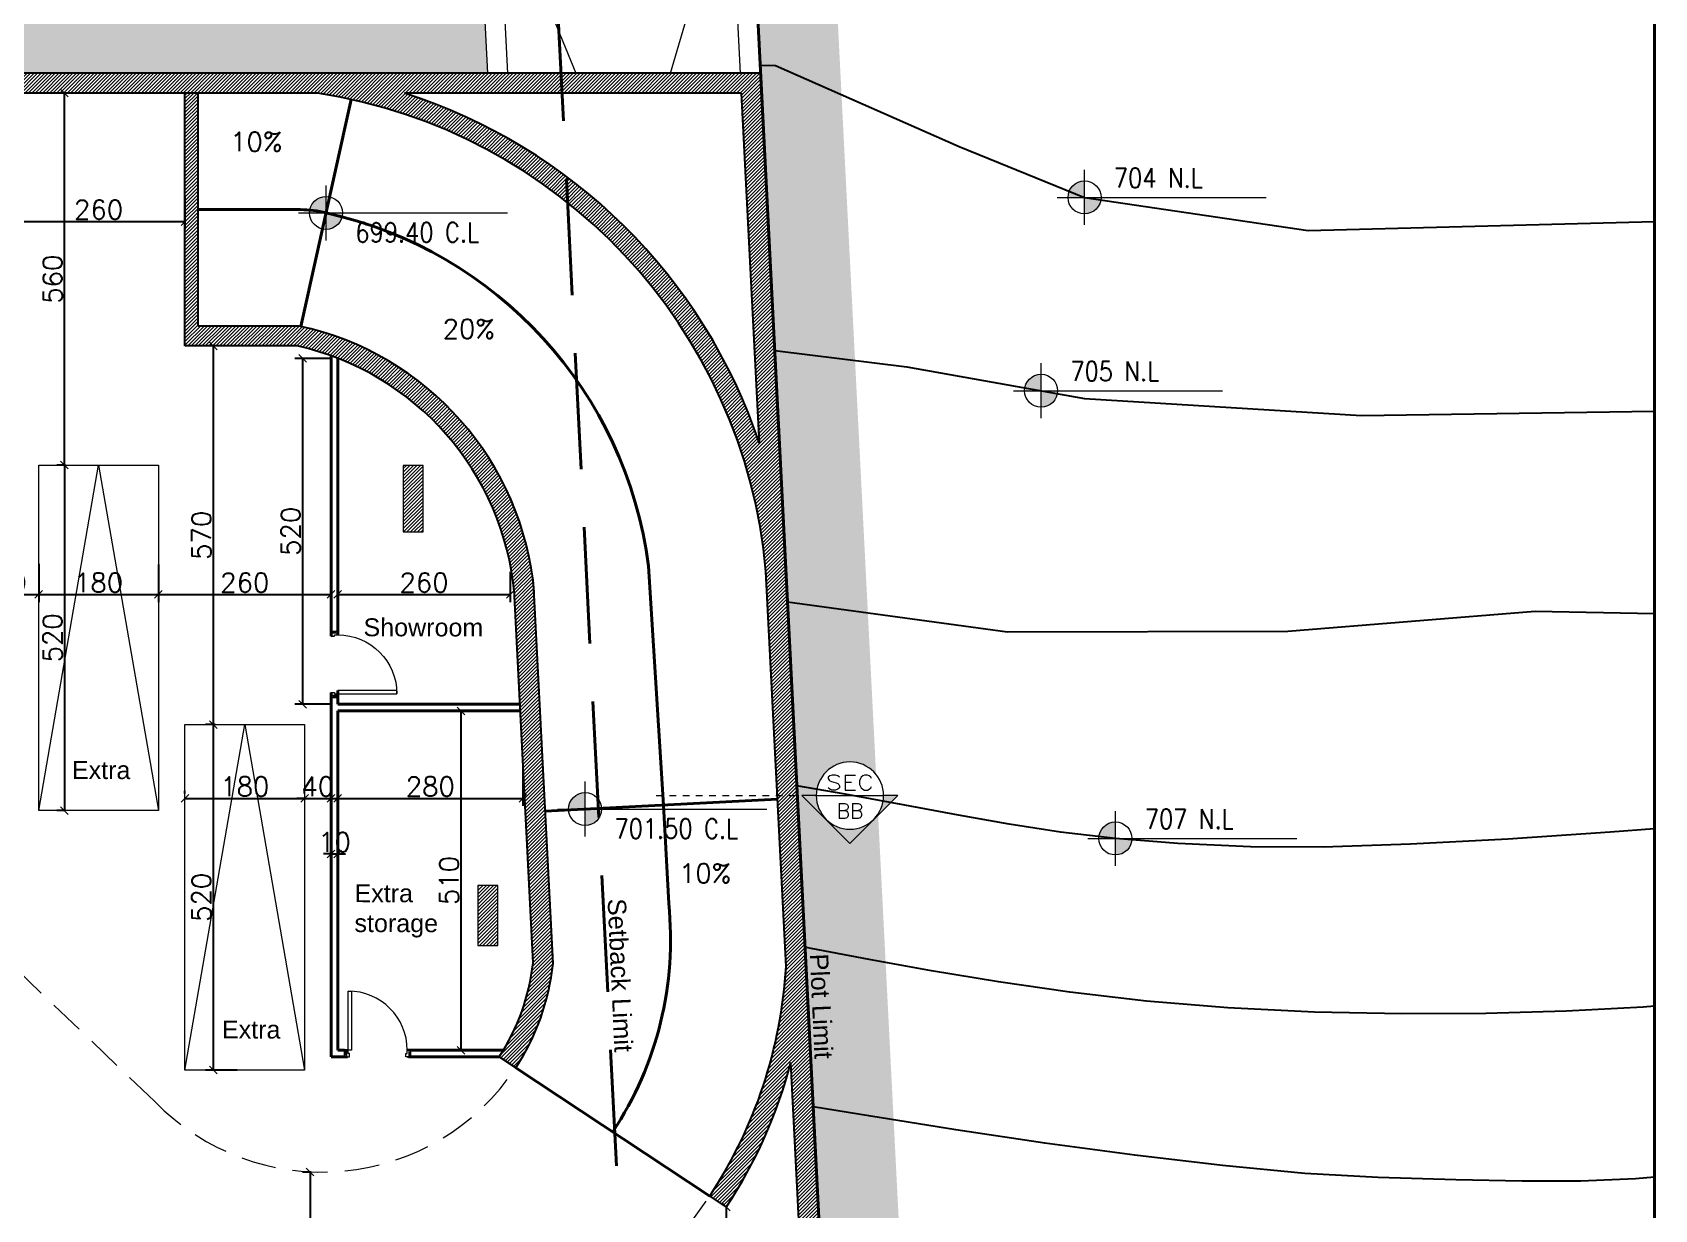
# Model space of a CAD drawing. Header units: metres. Extents: x -322116 to -321123, y -26723 to -26468.
# Drawn here: x -321712.81 to -321688.39, y -26549.01 to -26531.29 of the extents above; entities that cross this region are included whole.
import ezdxf
from ezdxf.enums import TextEntityAlignment as Align

# ---------------------------------------------------------------- set-up
doc = ezdxf.new("R2010")
doc.units = ezdxf.units.M
doc.header["$LTSCALE"] = 7
doc.header["$MEASUREMENT"] = 0
doc.header["$PDMODE"] = 34
doc.header["$PDSIZE"] = 0.5
for name, pattern in [('$0$CENTER', [2, 1.25, -0.25, 0.25, -0.25]), ('1363-TXX-A-XXX-Plots layouts-R02$0$HIDDEN', [0.375, 0.25, -0.125]), ('DASHED', [0.75, 0.5, -0.25]), ('Hidden', [9.525, 6.35, -3.175])]:
    doc.linetypes.add(name, pattern=pattern)
for name, color, linetype, lineweight in [('$0$A-ANNO-IDEN', 2, 'Continuous', 9), ('1363TRXX-AS003$0$A-FLOR-IDEN', 4, 'Continuous', 18), ('A-ANNO-TXT3', 6, 'Continuous', 30), ('A-DOOR', 134, 'Continuous', 18), ('A-FLOR-HIDN', 9, 'Hidden', 13), ('A-GRID-DIMS', 142, 'Continuous', 9), ('A-STRS', 2, 'Continuous', 18), ('A-WALL-BLWO', 7, 'Continuous', 40), ('L-Structure', 5, 'Continuous', 15), ('PATT-CONC', 8, 'Continuous', 9), ('plaster', 1, 'Continuous', 0), ('projection plans', 8, 'Continuous', 5)]:
    doc.layers.add(name, color=color, linetype=linetype, lineweight=lineweight)
for name, color, linetype in [('22-1-14-ROAD P2PFGC', 5, 'Continuous'), ('CONT-MNR', 8, 'Continuous'), ('POINT_ICON', 4, 'Continuous')]:
    doc.layers.add(name, color=color, linetype=linetype)
doc.styles.add('$0$EG_SIMPLEX', font='SIMPLEX.shx')
doc.styles.add('1363TRXX-AS003$0$EG_SIMPLEX', font='SIMPLEX.shx')
doc.styles.add('EG_SIMPLEX', font='SIMPLEX.shx')
doc.styles.get("Standard").update_dxf_attribs({"font": 'romans.shx', "height": 0.5})
doc.dimstyles.new('ERGA-M-0200', dxfattribs={"dimscale": 1.15, "dimtxt": 0.2, "dimasz": 0.2, "dimexe": 0.1, "dimexo": 0.1, "dimgap": 0.06, "dimtad": 1, "dimdec": 1, "dimlfac": 100, "dimrnd": 5, "dimdsep": 46, "dimtxsty": 'EG_SIMPLEX', "dimblk1": 'OBLIQUE', "dimblk2": 'OBLIQUE', "dimsah": 1, "dimcen": 0.3, "dimclrd": 256, "dimclre": 256, "dimclrt": 2, "dimadec": 0, "dimazin": 0, "dimtfac": 1, "dimtdec": 1, "dimtix": 1, "dimtmove": 2, "dimatfit": 3, "dimldrblk": 'OBLIQUE', "dimfxl": 1, "dimtolj": 1, "dimtzin": 0, "dimarcsym": 0})
pattern_1 = [(45, (0, 0), (-0.0265165042945, 0.0265165042945), [])]

# ---------------------------------------------------------------- blocks, each defined once
blk = doc.blocks.new('*U29')
blk.add_hatch(color=252).paths.add_polyline_path([(0, 450, -0.414214), (450, 0), (643, 0), (0, 643), (-643, 0), (-450, 0, -0.414214)])
blk.add_line((-450, 0), (450, 0))
at = {"linetype": '$0$CENTER'}
blk.add_line((-2593, 0), (-643, 0), dxfattribs=at)
blk.add_lwpolyline([(-450, 0), (-643, 0), (0, 643), (643, 0), (450, 0)])
blk.add_circle((0, 0), 450)
at = {"style": '$0$EG_SIMPLEX'}
blk.add_attdef('NB', text='', height=200, dxfattribs=at).set_placement((0, 32), align=Align.BOTTOM_CENTER)
at = {"style": '$0$EG_SIMPLEX', "width": 0.5625}
blk.add_attdef('REF-F-', text='', height=200, dxfattribs=at).set_placement((-321, -274), (321, -274), align=Align.FIT)
at = {"style": '$0$EG_SIMPLEX'}
blk.add_attdef('REF', text='', height=200, dxfattribs=at).set_placement((0, -75), align=Align.TOP_CENTER)
blk = doc.blocks.new('plot limit')
at = {"color": 5}
blk.add_lwpolyline([(-321725.0411, -26759.7735), (-321735.7734, -26759.0595), (-321732.8382, -26721.5907), (-321726.0304, -26721.9282), (-321722.2569, -26721.9337), (-321712.0131, -26721.5769), (-321702.1619, -26720.7671), (-321700.2699, -26757.9792), (-321703.6476, -26759.2974, -0.0276131)], format="xyb", close=True, dxfattribs=at)
at = {"color": 5, "linetype": 'DASHED', "ltscale": 0.5}
blk.add_lwpolyline([(-321703.4829, -26753.8659), (-321705.0008, -26724.0106), (-321711.838, -26724.5726), (-321722.2069, -26724.9338), (-321726.107, -26724.928), (-321730.075, -26724.7313), (-321732.3893, -26754.2736)], dxfattribs=at)
at = {"layer": '$0$A-ANNO-IDEN'}
ref = blk.add_blockref('*U29', (-321700.5036, -26737.8057), dxfattribs=dict(at, xscale=-0.0011249999994782, yscale=0.0011249999994782, zscale=0.0011249999994782, rotation=180))
ref.add_attrib('REF-F-', 'SEC', dxfattribs={"layer": '0', "height": 0.225, "rotation": 360, "style": '$0$EG_SIMPLEX', "width": 1.25}).set_placement((-321700.8652, -26737.7221), (-321700.1419, -26737.7221), align=Align.FIT)
ref.add_attrib('NB', 'BB', dxfattribs={"layer": '0', "height": 0.225, "rotation": 360, "style": '$0$EG_SIMPLEX'}).set_placement((-321700.5036, -26738.2169), align=Align.BOTTOM_CENTER)
at = {"layer": 'A-ANNO-TXT3', "lineweight": 5, "char_height": 0.276, "attachment_point": 1, "rotation": 272.5853}
for s, width, gutter_width, heights, insert in [('\\A1;{\\fArial Unicode MS|b0|i0|c0|p34;Setback Limit}', 3.166192, 3.6928, [1.1191], (-321703.8757, -26739.3486, 0)), ('\\A1;{\\fArial Unicode MS|b0|i0|c0|p34;Plot Limit}', 3.423118, 3.0774, [1.7915], (-321700.8319, -26740.1779, 0))]:
    blk.add_mtext_dynamic_manual_height_columns(s, width=width, gutter_width=gutter_width, heights=heights, dxfattribs=dict(at, insert=insert))
blk = doc.blocks.new('1363TRXX-AS003$0$TAG-LEV-PL1')
h = blk.add_hatch(color=256)
h.paths.add_polyline_path([(0, 169, 0.414214), (-169, 0), (0, 0)])
h.paths.add_polyline_path([(169, 0), (0, 0), (0, -169, 0.414214)])
for p, q in [((0, -281), (0, 281)), ((-281, 0), (1859, 0))]:
    blk.add_line(p, q)
blk.add_circle((0, 0), 169)
at = {"style": '1363TRXX-AS003$0$EG_SIMPLEX', "width": 0.85}
for tag, p in [('F.F.L.', (450, 150)), ('C.L.', (450, -450))]:
    blk.add_attdef(tag, p, '', height=300, dxfattribs=at)
blk = doc.blocks.new('B1 2')
at = {"layer": 'A-WALL-BLWO'}
blk.add_lwpolyline([(-321243.3932, -26513.9378), (-321188.3932, -26513.9378), (-321188.3932, -26588.8759), (-321243.3932, -26588.8759)], close=True, dxfattribs=at)
at = {"layer": 'CONT-MNR', "flags": 128}
for points, elevation in [([(-321201.8548, -26531.7818), (-321201.6226, -26531.7914), (-321198.8615, -26533.0098), (-321196.9731, -26533.7744), (-321193.6076, -26534.2718), (-321188.3932, -26534.1356)], 704), ([(-321201.444, -26539.8606), (-321198.1327, -26540.3135), (-321193.9112, -26540.3025), (-321190.1897, -26540.001), (-321188.3932, -26540.0387)], 706), ([(-321188.3932, -26543.2778), (-321189.0609, -26543.3304), (-321190.5994, -26543.435), (-321192.0641, -26543.5129), (-321193.3802, -26543.5547), (-321194.4728, -26543.5504), (-321195.5704, -26543.4996), (-321196.5078, -26543.4249), (-321197.3358, -26543.3279), (-321198.1058, -26543.2107), (-321198.8686, -26543.0752), (-321199.6754, -26542.9231), (-321200.5772, -26542.7564), (-321201.3033, -26542.6321)], 707), ([(-321188.3932, -26545.9515), (-321188.5669, -26545.9651), (-321189.7229, -26546.0264), (-321190.9338, -26546.0608), (-321192.198, -26546.0661), (-321193.5139, -26546.0398), (-321194.8159, -26545.9748), (-321196.0411, -26545.8715), (-321197.1915, -26545.7383), (-321198.2693, -26545.5839), (-321199.2766, -26545.417), (-321200.2156, -26545.2462), (-321201.0884, -26545.0803), (-321201.1797, -26545.063)], 708), ([(-321188.3932, -26548.525), (-321188.6782, -26548.5492), (-321189.501, -26548.5817), (-321190.3839, -26548.5844), (-321191.3831, -26548.5645), (-321192.555, -26548.5291), (-321193.6594, -26548.4659), (-321194.8965, -26548.3499), (-321196.217, -26548.1935), (-321197.5718, -26548.0093), (-321198.9116, -26547.8097), (-321200.1872, -26547.6071), (-321201.0577, -26547.4625)], 709)]:
    blk.add_lwpolyline(points, dxfattribs=dict(at, elevation=elevation))
at = {"layer": 'POINT_ICON', "color": 4, "linetype": 'Continuous', "elevation": 705}
blk.add_lwpolyline([(-321201.6362, -26536.0808), (-321199.649, -26536.3277), (-321196.9745, -26536.7997), (-321192.8035, -26537.0602), (-321188.3932, -26536.9919)], dxfattribs=at)
at = {"layer": '1363TRXX-AS003$0$A-FLOR-IDEN'}
ref = blk.add_blockref('1363TRXX-AS003$0$TAG-LEV-PL1', (-321196.973, -26533.7744, 704), dxfattribs=dict(at, xscale=0.0014700000362087, yscale=0.0014700000362087, zscale=0.0014700000362087))
ref.add_attrib('F.F.L.', '704 N.L', (-321196.532, -26533.6274, 704), dxfattribs={"layer": '0', "height": 0.294, "rotation": 360, "style": '1363TRXX-AS003$0$EG_SIMPLEX', "width": 0.85})
ref = blk.add_blockref('1363TRXX-AS003$0$TAG-LEV-PL1', (-321197.6273, -26536.6845, 705), dxfattribs=dict(at, xscale=0.0014700000362087, yscale=0.0014700000362087, zscale=0.0014700000362087))
ref.add_attrib('F.F.L.', '705 N.L', (-321197.1863, -26536.5375, 705), dxfattribs={"layer": '0', "height": 0.294, "rotation": 360, "style": '1363TRXX-AS003$0$EG_SIMPLEX', "width": 0.85})
ref = blk.add_blockref('1363TRXX-AS003$0$TAG-LEV-PL1', (-321196.5078, -26543.4249, 707), dxfattribs=dict(at, xscale=0.0014700000362087, yscale=0.0014700000362087, zscale=0.0014700000362087))
ref.add_attrib('F.F.L.', '707 N.L', (-321196.0668, -26543.2779, 707), dxfattribs={"layer": '0', "height": 0.294, "rotation": 360, "style": '1363TRXX-AS003$0$EG_SIMPLEX', "width": 0.85})
blk = doc.blocks.new('block')
at = {"layer": 'PATT-CONC', "transparency": 33554610}
h = blk.add_hatch(dxfattribs=at)
h.set_pattern_fill('ANSI31', color=8, scale=0.3)
h.set_pattern_definition([(45, (195, 0), (-0.0265165042945, 0.0265165042945), [])])
h.paths.add_polyline_path([(-321663.329, -26546.458), (-321663.329, -26546.758), (-321664.229, -26546.758), (-321664.229, -26546.458)])
h.paths.add_polyline_path([(-321642.229, -26538.808), (-321641.929, -26538.808), (-321641.929, -26537.808), (-321642.229, -26537.808)])
h.paths.add_polyline_path([(-321648.412, -26538.808), (-321648.112, -26538.808), (-321648.112, -26537.808), (-321648.412, -26537.808)])
h.paths.add_polyline_path([(-321652.212, -26539.308), (-321651.912, -26539.308), (-321651.912, -26538.508), (-321652.212, -26538.508)])
h.paths.add_polyline_path([(-321658.412, -26538.808), (-321658.112, -26538.808), (-321658.112, -26537.808), (-321658.412, -26537.808)])
h.paths.add_polyline_path([(-321658.412, -26547.358), (-321658.112, -26547.358), (-321658.112, -26548.258), (-321658.412, -26548.258)])
h.paths.add_polyline_path([(-321648.413, -26544.135), (-321648.113, -26544.135), (-321648.113, -26545.035), (-321648.413, -26545.035)])
h.paths.add_polyline_path([(-321664.612, -26538.708), (-321664.312, -26538.708), (-321664.312, -26537.808), (-321664.612, -26537.808)])
h.paths.add_polyline_path([(-321640.802, -26544.135), (-321641.102, -26544.135), (-321641.102, -26545.035), (-321640.802, -26545.035)])
h.paths.add_polyline_path([(-321651.912, -26547.958), (-321652.856, -26547.958), (-321652.856, -26548.258), (-321651.912, -26548.258)])
at = {"layer": 'L-Structure'}
blk.add_lwpolyline([(-321642.229, -26538.808), (-321641.929, -26538.808), (-321641.929, -26537.808), (-321642.229, -26537.808), (-321642.229, -26538.808)], dxfattribs=at)
blk.add_lwpolyline([(-321640.802, -26544.135), (-321641.102, -26544.135), (-321641.102, -26545.035), (-321640.802, -26545.035)], close=True, dxfattribs=at)
blk = doc.blocks.new('NEW RAMP')
at = {"layer": 'projection plans'}
for points in [[(-321770.799, -26474.05), (-321770.001, -26473.984), (-321767.005, -26473.832)], [(-321768.203, -26476.905), (-321767.305, -26473.847)], [(-321767.149, -26476.905), (-321767.304, -26473.847)], [(-321766.849, -26476.905), (-321767.005, -26473.832)], [(-321771.098, -26474.075), (-321770.799, -26474.05)], [(-321770.954, -26476.905), (-321771.098, -26474.075)], [(-321770.653, -26476.905), (-321770.799, -26474.05)], [(-321770.799, -26474.05), (-321769.628, -26476.905)]]:
    blk.add_lwpolyline(points, dxfattribs=at)
blk.add_lwpolyline([(-321769.053, -26473.936), (-321769.053, -26473.936)], close=True, dxfattribs=at)
blk = doc.blocks.new('new for 322')
at = {"layer": 'plaster'}
h = blk.add_hatch(dxfattribs=at)
h.set_pattern_fill('ANSI38', color=256, scale=1.6)
h.paths.add_polyline_path([(-321765.079, -26543.078), (-321765.504, -26543.503), (-321766.227, -26542.78), (-321766.296, -26542.78), (-321765.518, -26558.082), (-321764.316, -26558.082)])
h.paths.add_polyline_path([(-321768.583, -26556.863), (-321781.742, -26556.882), (-321781.742, -26554.12), (-321785.212, -26554.12), (-321785.212, -26556.858), (-321797.202, -26556.858), (-321797.296, -26558.058), (-321784.227, -26558.058), (-321784.227, -26555.32), (-321783.067, -26555.32), (-321783.067, -26558.082), (-321768.521, -26558.082)])
h.paths.add_polyline_path([(-321765.58, -26556.858), (-321768.583, -26556.863), (-321768.521, -26558.082), (-321765.518, -26558.082)])
h.paths.add_polyline_path([(-321797.202, -26556.858), (-321800.211, -26556.858), (-321800.305, -26558.058), (-321797.296, -26558.058)])
h.paths.add_polyline_path([(-321799.651, -26549.701), (-321799.117, -26542.887), (-321799.733, -26543.503), (-321800.323, -26542.913), (-321800.847, -26549.607), (-321801.509, -26558.058), (-321800.305, -26558.058), (-321800.211, -26556.858), (-321800.211, -26556.858)])
h.paths.add_polyline_path([(-321798.89, -26539.998), (-321798.257, -26531.905), (-321770.954, -26531.905), (-321771.015, -26530.705), (-321799.366, -26530.705), (-321800.087, -26539.904), (-321800.323, -26542.913), (-321799.733, -26543.503), (-321799.117, -26542.887)])
edge = h.paths.add_edge_path(flags=16)
edge.add_arc((-321799.733, -26542.78), 0.506, 0, 360)
h.paths.add_polyline_path([(-321799.976, -26543.172), (-321799.489, -26543.172), (-321799.489, -26542.834), (-321799.976, -26542.834)], flags=0)
h.paths.add_polyline_path([(-321800.151, -26542.752), (-321799.315, -26542.752), (-321799.315, -26542.415), (-321800.151, -26542.415)], flags=0)
h.paths.add_polyline_path([(-321800.019, -26538.163), (-321799.077, -26538.163), (-321799.077, -26537.713), (-321800.019, -26537.713)], flags=17)
h.paths.add_polyline_path([(-321799.737, -26537.665), (-321799.359, -26537.665), (-321799.359, -26537.205), (-321799.737, -26537.205)], flags=16)
edge = h.paths.add_edge_path()
edge.add_line((-321765.807, -26528.751), (-321767.005, -26528.826))
edge.add_line((-321767.005, -26528.826), (-321766.296, -26542.78))
edge.add_line((-321766.296, -26542.78), (-321766.227, -26542.78))
edge.add_line((-321766.227, -26542.78), (-321766.01, -26542.78))
edge.add_arc((-321765.504, -26542.78), 0.506, 39.0187, 180, ccw=False)
edge.add_line((-321765.11, -26542.461), (-321765.807, -26528.751))
blk = doc.blocks.new('_OBLIQUE')
at = {"color": 0, "linetype": 'ByBlock'}
blk.add_line((-0.5, -0.5), (0.5, 0.5), dxfattribs=at)
blk = doc.blocks.new('*D134')
at = {"layer": 'A-GRID-DIMS', "lineweight": -2, "transparency": 16777216}
for p, q in [((-321708.611, -26548.447), (-321708.744, -26548.447)), ((-321708.629, -26548.447), (-321708.629, -26551.947)), ((-321708.652, -26551.947), (-321708.744, -26551.947))]:
    blk.add_line(p, q, dxfattribs=at)
at = {"layer": 'Defpoints', "color": 0, "transparency": 16777216}
for p in [(-321708.496, -26548.447), (-321708.629, -26551.947), (-321708.537, -26551.947)]:
    blk.add_point(p, dxfattribs=at)
at = {"layer": 'A-GRID-DIMS', "lineweight": -2, "transparency": 16777216, "xscale": 0.115, "yscale": 0.115, "zscale": 0.115}
for p, rotation in [((-321708.629, -26548.447), 90), ((-321708.629, -26551.947), 270)]:
    blk.add_blockref('_OBLIQUE', p, dxfattribs=dict(at, rotation=rotation))
at = {"layer": 'A-GRID-DIMS', "color": 2, "transparency": 16777216, "insert": (-321708.807, -26550.197), "char_height": 0.2875, "attachment_point": 5, "rotation": 90, "style": 'EG_SIMPLEX'}
blk.add_mtext('\\A1;350', dxfattribs=at)
blk = doc.blocks.new('CAR')
at = {"layer": 'projection plans'}
blk.add_lwpolyline([(-4465, 51996), (-6265, 51996), (-6265, 46796), (-4465, 46796)], close=True, dxfattribs=at)
blk.add_lwpolyline([(-6265, 51996), (-5365, 46796), (-4465, 51996)], dxfattribs=at)
blk = doc.blocks.new('*U113')
for p, q in [((-200, 0), (-170, -100)), ((-200, -100), (-170, 0)), ((800, 0), (770, -100)), ((800, -100), (770, 0))]:
    blk.add_line(p, q)
for points in [[(-95, 890), (-95, 0), (-145, 0), (-145, 890)], [(-215, 10), (-155, 10), (-155, 0), (-215, 0)], [(-170, -100), (-200, -100), (-200, 0), (-170, 0)], [(-145, 0), (-170, 0), (-170, -100), (-125, -100), (-125, -50), (-145, -50), (-145, 0)], [(745, 0), (770, 0), (770, -100), (725, -100), (725, -50), (745, -50), (745, 0)], [(815, 10), (755, 10), (755, 0), (815, 0)], [(770, -100), (800, -100), (800, 0), (770, 0)], [(-215, -110), (-155, -110), (-155, -100), (-215, -100)], [(815, -110), (755, -110), (755, -100), (815, -100)]]:
    blk.add_lwpolyline(points, close=True)
blk.add_arc((-145, 0), 890, 0, 90)
blk = doc.blocks.new('*D240')
at = {"layer": 'A-GRID-DIMS', "lineweight": -2, "transparency": 16777216}
for p, q in [((-321702.479, -26548.973), (-321702.479, -26548.973)), ((-321702.364, -26548.973), (-321702.364, -26552.158)), ((-321702.479, -26552.158), (-321702.479, -26552.158))]:
    blk.add_line(p, q, dxfattribs=at)
at = {"layer": 'Defpoints', "color": 0, "transparency": 16777216}
for p in [(-321702.364, -26548.973), (-321702.364, -26552.158, 0), (-321702.364, -26552.158)]:
    blk.add_point(p, dxfattribs=at)
at = {"layer": 'A-GRID-DIMS', "lineweight": -2, "transparency": 16777216, "xscale": 0.115, "yscale": 0.115, "zscale": 0.115}
for p, rotation in [((-321702.364, -26548.973), 90), ((-321702.364, -26552.158), 270)]:
    blk.add_blockref('_OBLIQUE', p, dxfattribs=dict(at, rotation=rotation))
at = {"layer": 'A-GRID-DIMS', "color": 2, "transparency": 16777216, "insert": (-321702.543, -26550.565), "char_height": 0.2875, "attachment_point": 5, "rotation": 90, "style": 'EG_SIMPLEX'}
blk.add_mtext('\\A1;320', dxfattribs=at)
blk = doc.blocks.new('*D264')
at = {"layer": 'A-GRID-DIMS', "lineweight": -2, "transparency": 16777216}
for p, q in [((-321713.112, -26533.518), (-321713.112, -26534.253)), ((-321710.512, -26533.751), (-321710.512, -26534.253)), ((-321713.112, -26534.138), (-321710.512, -26534.138))]:
    blk.add_line(p, q, dxfattribs=at)
at = {"layer": 'Defpoints', "color": 0, "transparency": 16777216}
for p in [(-321713.112, -26533.403), (-321710.512, -26533.636, 401.973), (-321710.512, -26534.138)]:
    blk.add_point(p, dxfattribs=at)
at = {"layer": 'A-GRID-DIMS', "lineweight": -2, "transparency": 16777216, "xscale": 0.115, "yscale": 0.115, "zscale": 0.115, "rotation": 180}
blk.add_blockref('_OBLIQUE', (-321713.112, -26534.138), dxfattribs=at)
at = {"layer": 'A-GRID-DIMS', "lineweight": -2, "transparency": 16777216, "xscale": 0.115, "yscale": 0.115, "zscale": 0.115}
blk.add_blockref('_OBLIQUE', (-321710.512, -26534.138), dxfattribs=at)
at = {"layer": 'A-GRID-DIMS', "color": 2, "transparency": 16777216, "insert": (-321711.812, -26533.959), "char_height": 0.2875, "attachment_point": 5, "style": 'EG_SIMPLEX'}
blk.add_mtext('\\A1;260', dxfattribs=at)
blk = doc.blocks.new('*D272')
at = {"layer": 'A-GRID-DIMS', "lineweight": -2, "transparency": 16777216}
for p, q in [((-321713.812, -26539.29), (-321713.812, -26539.866)), ((-321712.712, -26539.29), (-321712.712, -26539.866)), ((-321713.812, -26539.751), (-321712.712, -26539.751))]:
    blk.add_line(p, q, dxfattribs=at)
at = {"layer": 'Defpoints', "color": 0, "transparency": 16777216}
for p in [(-321713.812, -26539.175, 0), (-321712.712, -26539.175, 586.106), (-321712.712, -26539.751)]:
    blk.add_point(p, dxfattribs=at)
at = {"layer": 'A-GRID-DIMS', "lineweight": -2, "transparency": 16777216, "xscale": 0.115, "yscale": 0.115, "zscale": 0.115, "rotation": 180}
blk.add_blockref('_OBLIQUE', (-321713.812, -26539.751), dxfattribs=at)
at = {"layer": 'A-GRID-DIMS', "lineweight": -2, "transparency": 16777216, "xscale": 0.115, "yscale": 0.115, "zscale": 0.115}
blk.add_blockref('_OBLIQUE', (-321712.712, -26539.751), dxfattribs=at)
at = {"layer": 'A-GRID-DIMS', "color": 2, "transparency": 16777216, "insert": (-321713.262, -26539.573), "char_height": 0.2875, "attachment_point": 5, "style": 'EG_SIMPLEX'}
blk.add_mtext('\\A1;110', dxfattribs=at)
blk = doc.blocks.new('*D273')
at = {"layer": 'A-GRID-DIMS', "lineweight": -2, "transparency": 16777216}
for p, q in [((-321712.712, -26539.29), (-321712.712, -26539.866)), ((-321710.912, -26539.302), (-321710.912, -26539.866)), ((-321712.712, -26539.751), (-321710.912, -26539.751))]:
    blk.add_line(p, q, dxfattribs=at)
at = {"layer": 'Defpoints', "color": 0, "transparency": 16777216}
for p in [(-321712.712, -26539.175, 586.106), (-321710.912, -26539.187, 586.106), (-321710.912, -26539.751)]:
    blk.add_point(p, dxfattribs=at)
at = {"layer": 'A-GRID-DIMS', "lineweight": -2, "transparency": 16777216, "xscale": 0.115, "yscale": 0.115, "zscale": 0.115, "rotation": 180}
blk.add_blockref('_OBLIQUE', (-321712.712, -26539.751), dxfattribs=at)
at = {"layer": 'A-GRID-DIMS', "lineweight": -2, "transparency": 16777216, "xscale": 0.115, "yscale": 0.115, "zscale": 0.115}
blk.add_blockref('_OBLIQUE', (-321710.912, -26539.751), dxfattribs=at)
at = {"layer": 'A-GRID-DIMS', "color": 2, "transparency": 16777216, "insert": (-321711.812, -26539.573), "char_height": 0.2875, "attachment_point": 5, "style": 'EG_SIMPLEX'}
blk.add_mtext('\\A1;180', dxfattribs=at)
blk = doc.blocks.new('*D274')
at = {"layer": 'A-GRID-DIMS', "lineweight": -2, "transparency": 16777216}
for p, q in [((-321710.912, -26539.302), (-321710.912, -26539.866)), ((-321708.312, -26539.202), (-321708.312, -26539.866)), ((-321710.912, -26539.751), (-321708.312, -26539.751))]:
    blk.add_line(p, q, dxfattribs=at)
at = {"layer": 'Defpoints', "color": 0, "transparency": 16777216}
for p in [(-321708.312, -26539.087), (-321710.912, -26539.187, 586.106), (-321708.312, -26539.751)]:
    blk.add_point(p, dxfattribs=at)
at = {"layer": 'A-GRID-DIMS', "lineweight": -2, "transparency": 16777216, "xscale": 0.115, "yscale": 0.115, "zscale": 0.115, "rotation": 180}
blk.add_blockref('_OBLIQUE', (-321710.912, -26539.751), dxfattribs=at)
at = {"layer": 'A-GRID-DIMS', "lineweight": -2, "transparency": 16777216, "xscale": 0.115, "yscale": 0.115, "zscale": 0.115}
blk.add_blockref('_OBLIQUE', (-321708.312, -26539.751), dxfattribs=at)
at = {"layer": 'A-GRID-DIMS', "color": 2, "transparency": 16777216, "insert": (-321709.612, -26539.573), "char_height": 0.2875, "attachment_point": 5, "style": 'EG_SIMPLEX'}
blk.add_mtext('\\A1;260', dxfattribs=at)
blk = doc.blocks.new('*D275')
at = {"layer": 'A-GRID-DIMS', "lineweight": -2, "transparency": 16777216}
for p, q in [((-321708.212, -26539.368), (-321708.212, -26539.866)), ((-321705.616, -26539.412), (-321705.616, -26539.866)), ((-321708.212, -26539.751), (-321705.616, -26539.751))]:
    blk.add_line(p, q, dxfattribs=at)
at = {"layer": 'Defpoints', "color": 0, "transparency": 16777216}
for p in [(-321708.212, -26539.253), (-321705.616, -26539.297, 0), (-321705.616, -26539.751)]:
    blk.add_point(p, dxfattribs=at)
at = {"layer": 'A-GRID-DIMS', "lineweight": -2, "transparency": 16777216, "xscale": 0.115, "yscale": 0.115, "zscale": 0.115, "rotation": 180}
blk.add_blockref('_OBLIQUE', (-321708.212, -26539.751), dxfattribs=at)
at = {"layer": 'A-GRID-DIMS', "lineweight": -2, "transparency": 16777216, "xscale": 0.115, "yscale": 0.115, "zscale": 0.115}
blk.add_blockref('_OBLIQUE', (-321705.616, -26539.751), dxfattribs=at)
at = {"layer": 'A-GRID-DIMS', "color": 2, "transparency": 16777216, "insert": (-321706.914, -26539.573), "char_height": 0.2875, "attachment_point": 5, "style": 'EG_SIMPLEX'}
blk.add_mtext('\\A1;260', dxfattribs=at)
blk = doc.blocks.new('*D276')
at = {"layer": 'A-GRID-DIMS', "lineweight": -2, "transparency": 16777216}
for p, q in [((-321710.056, -26536.011), (-321710.202, -26536.011)), ((-321710.087, -26536.011), (-321710.087, -26541.711)), ((-321710.056, -26541.711), (-321710.202, -26541.711))]:
    blk.add_line(p, q, dxfattribs=at)
at = {"layer": 'Defpoints', "color": 0, "transparency": 16777216}
for p in [(-321709.941, -26536.011, 0), (-321710.087, -26541.711), (-321709.941, -26541.711, 0)]:
    blk.add_point(p, dxfattribs=at)
at = {"layer": 'A-GRID-DIMS', "lineweight": -2, "transparency": 16777216, "xscale": 0.115, "yscale": 0.115, "zscale": 0.115}
for p, rotation in [((-321710.087, -26536.011), 90), ((-321710.087, -26541.711), 270)]:
    blk.add_blockref('_OBLIQUE', p, dxfattribs=dict(at, rotation=rotation))
at = {"layer": 'A-GRID-DIMS', "color": 2, "transparency": 16777216, "insert": (-321710.265, -26538.861), "char_height": 0.2875, "attachment_point": 5, "rotation": 90, "style": 'EG_SIMPLEX'}
blk.add_mtext('\\A1;570', dxfattribs=at)
blk = doc.blocks.new('*D277')
at = {"layer": 'A-GRID-DIMS', "lineweight": -2, "transparency": 16777216}
for p, q in [((-321710.056, -26541.711), (-321710.202, -26541.711)), ((-321710.087, -26541.711), (-321710.087, -26546.911)), ((-321709.727, -26546.911), (-321710.202, -26546.911))]:
    blk.add_line(p, q, dxfattribs=at)
at = {"layer": 'Defpoints', "color": 0, "transparency": 16777216}
for p in [(-321709.941, -26541.711, 0), (-321710.087, -26546.911), (-321709.612, -26546.911, 0)]:
    blk.add_point(p, dxfattribs=at)
at = {"layer": 'A-GRID-DIMS', "lineweight": -2, "transparency": 16777216, "xscale": 0.115, "yscale": 0.115, "zscale": 0.115}
for p, rotation in [((-321710.087, -26541.711), 90), ((-321710.087, -26546.911), 270)]:
    blk.add_blockref('_OBLIQUE', p, dxfattribs=dict(at, rotation=rotation))
at = {"layer": 'A-GRID-DIMS', "color": 2, "transparency": 16777216, "insert": (-321710.265, -26544.311), "char_height": 0.2875, "attachment_point": 5, "rotation": 90, "style": 'EG_SIMPLEX'}
blk.add_mtext('\\A1;520', dxfattribs=at)
blk = doc.blocks.new('*D278')
at = {"layer": 'A-GRID-DIMS', "lineweight": -2, "transparency": 16777216}
for p, q in [((-321710.512, -26542.75), (-321710.512, -26542.706)), ((-321708.712, -26542.75), (-321708.712, -26542.706)), ((-321710.512, -26542.821), (-321708.712, -26542.821))]:
    blk.add_line(p, q, dxfattribs=at)
at = {"layer": 'Defpoints', "color": 0, "transparency": 16777216}
for p in [(-321710.512, -26542.865, 0), (-321708.712, -26542.821), (-321708.712, -26542.865, 0)]:
    blk.add_point(p, dxfattribs=at)
at = {"layer": 'A-GRID-DIMS', "lineweight": -2, "transparency": 16777216, "xscale": 0.115, "yscale": 0.115, "zscale": 0.115, "rotation": 180}
blk.add_blockref('_OBLIQUE', (-321710.512, -26542.821), dxfattribs=at)
at = {"layer": 'A-GRID-DIMS', "lineweight": -2, "transparency": 16777216, "xscale": 0.115, "yscale": 0.115, "zscale": 0.115}
blk.add_blockref('_OBLIQUE', (-321708.712, -26542.821), dxfattribs=at)
at = {"layer": 'A-GRID-DIMS', "color": 2, "transparency": 16777216, "insert": (-321709.612, -26542.643), "char_height": 0.2875, "attachment_point": 5, "style": 'EG_SIMPLEX'}
blk.add_mtext('\\A1;180', dxfattribs=at)
blk = doc.blocks.new('*D279')
at = {"layer": 'A-GRID-DIMS', "lineweight": -2, "transparency": 16777216}
for p, q in [((-321708.312, -26542.382), (-321708.312, -26542.936)), ((-321708.712, -26542.75), (-321708.712, -26542.706)), ((-321708.712, -26542.821), (-321708.827, -26542.821)), ((-321708.712, -26542.821), (-321708.312, -26542.821)), ((-321708.312, -26542.821), (-321708.197, -26542.821))]:
    blk.add_line(p, q, dxfattribs=at)
at = {"layer": 'Defpoints', "color": 0, "transparency": 16777216}
for p in [(-321708.312, -26542.267), (-321708.712, -26542.865, 0), (-321708.312, -26542.821)]:
    blk.add_point(p, dxfattribs=at)
at = {"layer": 'A-GRID-DIMS', "lineweight": -2, "transparency": 16777216, "xscale": 0.115, "yscale": 0.115, "zscale": 0.115}
blk.add_blockref('_OBLIQUE', (-321708.712, -26542.821), dxfattribs=at)
at = {"layer": 'A-GRID-DIMS', "lineweight": -2, "transparency": 16777216, "xscale": 0.115, "yscale": 0.115, "zscale": 0.115, "rotation": 180}
blk.add_blockref('_OBLIQUE', (-321708.312, -26542.821), dxfattribs=at)
at = {"layer": 'A-GRID-DIMS', "color": 2, "transparency": 16777216, "insert": (-321708.512, -26542.643), "char_height": 0.2875, "attachment_point": 5, "style": 'EG_SIMPLEX'}
blk.add_mtext('\\A1;40', dxfattribs=at)
blk = doc.blocks.new('*D280')
at = {"layer": 'A-GRID-DIMS', "lineweight": -2, "transparency": 16777216}
for p, q in [((-321708.312, -26543.219), (-321708.312, -26543.773)), ((-321708.212, -26543.156), (-321708.212, -26543.773)), ((-321708.312, -26543.658), (-321708.427, -26543.658)), ((-321708.312, -26543.658), (-321708.212, -26543.658)), ((-321708.212, -26543.658), (-321708.097, -26543.658))]:
    blk.add_line(p, q, dxfattribs=at)
at = {"layer": 'Defpoints', "color": 0, "transparency": 16777216}
for p in [(-321708.212, -26543.041), (-321708.312, -26543.104), (-321708.212, -26543.658)]:
    blk.add_point(p, dxfattribs=at)
at = {"layer": 'A-GRID-DIMS', "lineweight": -2, "transparency": 16777216, "xscale": 0.115, "yscale": 0.115, "zscale": 0.115}
blk.add_blockref('_OBLIQUE', (-321708.312, -26543.658), dxfattribs=at)
at = {"layer": 'A-GRID-DIMS', "lineweight": -2, "transparency": 16777216, "xscale": 0.115, "yscale": 0.115, "zscale": 0.115, "rotation": 180}
blk.add_blockref('_OBLIQUE', (-321708.212, -26543.658), dxfattribs=at)
at = {"layer": 'A-GRID-DIMS', "color": 2, "transparency": 16777216, "insert": (-321708.262, -26543.48), "char_height": 0.2875, "attachment_point": 5, "style": 'EG_SIMPLEX'}
blk.add_mtext('\\A1;10', dxfattribs=at)
blk = doc.blocks.new('*D281')
at = {"layer": 'A-GRID-DIMS', "lineweight": -2, "transparency": 16777216}
for p, q in [((-321708.212, -26542.319), (-321708.212, -26542.936)), ((-321705.427, -26542.381), (-321705.427, -26542.936)), ((-321708.212, -26542.821), (-321705.427, -26542.821))]:
    blk.add_line(p, q, dxfattribs=at)
at = {"layer": 'Defpoints', "color": 0, "transparency": 16777216}
for p in [(-321708.212, -26542.204), (-321705.427, -26542.266), (-321705.427, -26542.821)]:
    blk.add_point(p, dxfattribs=at)
at = {"layer": 'A-GRID-DIMS', "lineweight": -2, "transparency": 16777216, "xscale": 0.115, "yscale": 0.115, "zscale": 0.115, "rotation": 180}
blk.add_blockref('_OBLIQUE', (-321708.212, -26542.821), dxfattribs=at)
at = {"layer": 'A-GRID-DIMS', "lineweight": -2, "transparency": 16777216, "xscale": 0.115, "yscale": 0.115, "zscale": 0.115}
blk.add_blockref('_OBLIQUE', (-321705.427, -26542.821), dxfattribs=at)
at = {"layer": 'A-GRID-DIMS', "color": 2, "transparency": 16777216, "insert": (-321706.819, -26542.643), "char_height": 0.2875, "attachment_point": 5, "style": 'EG_SIMPLEX'}
blk.add_mtext('\\A1;280', dxfattribs=at)
blk = doc.blocks.new('*D282')
at = {"layer": 'A-GRID-DIMS', "lineweight": -2, "transparency": 16777216}
for p, q in [((-321706.225, -26541.505), (-321706.474, -26541.505)), ((-321706.359, -26541.505), (-321706.359, -26546.612)), ((-321706.225, -26546.612), (-321706.474, -26546.612))]:
    blk.add_line(p, q, dxfattribs=at)
at = {"layer": 'Defpoints', "color": 0, "transparency": 16777216}
for p in [(-321706.11, -26541.505), (-321706.359, -26546.612), (-321706.11, -26546.612)]:
    blk.add_point(p, dxfattribs=at)
at = {"layer": 'A-GRID-DIMS', "lineweight": -2, "transparency": 16777216, "xscale": 0.115, "yscale": 0.115, "zscale": 0.115}
for p, rotation in [((-321706.359, -26541.505), 90), ((-321706.359, -26546.612), 270)]:
    blk.add_blockref('_OBLIQUE', p, dxfattribs=dict(at, rotation=rotation))
at = {"layer": 'A-GRID-DIMS', "color": 2, "transparency": 16777216, "insert": (-321706.537, -26544.058), "char_height": 0.2875, "attachment_point": 5, "rotation": 90, "style": 'EG_SIMPLEX'}
blk.add_mtext('\\A1;510', dxfattribs=at)
blk = doc.blocks.new('*D283')
at = {"layer": 'A-GRID-DIMS', "lineweight": -2, "transparency": 16777216}
for p, q in [((-321712.41, -26532.205), (-321712.442, -26532.205)), ((-321712.327, -26537.805), (-321712.327, -26532.205)), ((-321712.41, -26537.805), (-321712.442, -26537.805))]:
    blk.add_line(p, q, dxfattribs=at)
at = {"layer": 'Defpoints', "color": 0, "transparency": 16777216}
for p in [(-321712.327, -26532.205), (-321712.295, -26532.205, 586.106), (-321712.295, -26537.805, 586.106)]:
    blk.add_point(p, dxfattribs=at)
at = {"layer": 'A-GRID-DIMS', "lineweight": -2, "transparency": 16777216, "xscale": 0.115, "yscale": 0.115, "zscale": 0.115}
for p, rotation in [((-321712.327, -26532.205), 90), ((-321712.327, -26537.805), 270)]:
    blk.add_blockref('_OBLIQUE', p, dxfattribs=dict(at, rotation=rotation))
at = {"layer": 'A-GRID-DIMS', "color": 2, "transparency": 16777216, "insert": (-321712.505, -26535.005), "char_height": 0.2875, "attachment_point": 5, "rotation": 90, "style": 'EG_SIMPLEX'}
blk.add_mtext('\\A1;560', dxfattribs=at)
blk = doc.blocks.new('*D285')
at = {"layer": 'A-GRID-DIMS', "lineweight": -2, "transparency": 16777216}
for p, q in [((-321712.309, -26537.805), (-321712.442, -26537.805)), ((-321712.327, -26537.805), (-321712.327, -26543.005)), ((-321712.309, -26543.005), (-321712.442, -26543.005))]:
    blk.add_line(p, q, dxfattribs=at)
at = {"layer": 'Defpoints', "color": 0, "transparency": 16777216}
for p in [(-321712.194, -26537.805, 0), (-321712.327, -26543.005), (-321712.194, -26543.005, 0)]:
    blk.add_point(p, dxfattribs=at)
at = {"layer": 'A-GRID-DIMS', "lineweight": -2, "transparency": 16777216, "xscale": 0.115, "yscale": 0.115, "zscale": 0.115}
for p, rotation in [((-321712.327, -26537.805), 90), ((-321712.327, -26543.005), 270)]:
    blk.add_blockref('_OBLIQUE', p, dxfattribs=dict(at, rotation=rotation))
at = {"layer": 'A-GRID-DIMS', "color": 2, "transparency": 16777216, "insert": (-321712.505, -26540.405), "char_height": 0.2875, "attachment_point": 5, "rotation": 90, "style": 'EG_SIMPLEX'}
blk.add_mtext('\\A1;520', dxfattribs=at)
blk = doc.blocks.new('*D287')
at = {"layer": 'A-GRID-DIMS', "lineweight": -2, "transparency": 16777216}
for p, q in [((-321708.327, -26536.198), (-321708.857, -26536.198)), ((-321708.742, -26536.198), (-321708.742, -26541.405)), ((-321708.327, -26541.405), (-321708.857, -26541.405))]:
    blk.add_line(p, q, dxfattribs=at)
at = {"layer": 'Defpoints', "color": 0, "transparency": 16777216}
for p in [(-321708.212, -26536.198), (-321708.742, -26541.405), (-321708.212, -26541.405)]:
    blk.add_point(p, dxfattribs=at)
at = {"layer": 'A-GRID-DIMS', "lineweight": -2, "transparency": 16777216, "xscale": 0.115, "yscale": 0.115, "zscale": 0.115}
for p, rotation in [((-321708.742, -26536.198), 90), ((-321708.742, -26541.405), 270)]:
    blk.add_blockref('_OBLIQUE', p, dxfattribs=dict(at, rotation=rotation))
at = {"layer": 'A-GRID-DIMS', "color": 2, "transparency": 16777216, "insert": (-321708.921, -26538.801), "char_height": 0.2875, "attachment_point": 5, "rotation": 90, "style": 'EG_SIMPLEX'}
blk.add_mtext('\\A1;520', dxfattribs=at)

msp = doc.modelspace()

# ---------------------------------------------------------------- hatches: boundary and pattern name
at = {"layer": 'PATT-CONC', "transparency": 33554610}
h = msp.add_hatch(dxfattribs=at)
h.set_pattern_fill('ANSI31', color=8, scale=0.3)
h.set_pattern_definition(pattern_1)
h.paths.add_polyline_path([(-321732.1786, -26556.5581), (-321732.2021, -26556.8581), (-321735.2113, -26556.8581), (-321733.2566, -26531.9053), (-321701.8485, -26531.9053), (-321700.5785, -26556.8822), (-321703.5836, -26556.8581), (-321703.5989, -26556.5581), (-321700.8954, -26556.5581), (-321702.1336, -26532.2053), (-321732.9791, -26532.2053), (-321734.8869, -26556.5581)])
h = msp.add_hatch(dxfattribs=at)
h.set_pattern_fill('ANSI31', color=8, scale=0.3)
h.set_pattern_definition(pattern_1)
h.paths.add_polyline_path([(-321708.9333, -26535.711), (-321710.3118, -26535.711), (-321710.3118, -26532.2053), (-321710.5118, -26532.2053), (-321710.5118, -26536.011), (-321708.9333, -26536.011)])
h = msp.add_hatch(dxfattribs=at)
h.set_pattern_fill('ANSI31', color=8, scale=0.3)
h.set_pattern_definition(pattern_1)
h.paths.add_polyline_path([(-321707.2086, -26532.2053), (-321708.5117, -26532.2053, -0.1304136), (-321704.7533, -26533.8525), (-321704.7734, -26533.4584, 0.0830588)])
h.paths.add_polyline_path([(-321704.7734, -26533.4584), (-321704.7533, -26533.8525, -0.2054128), (-321701.7674, -26539.408), (-321701.8656, -26537.4767, 0.1528926)])
h = msp.add_hatch(dxfattribs=at)
h.set_pattern_fill('ANSI31', color=8, scale=0.3)
h.set_pattern_definition(pattern_1)
h.paths.add_polyline_path([(-321708.793, -26535.711), (-321708.9333, -26535.711), (-321708.9333, -26536.011), (-321708.8254, -26536.011, -0.3230904), (-321705.5583, -26539.6828), (-321705.5417, -26540.01), (-321705.2413, -26540.01), (-321705.2591, -26539.66, 0.3256277)])
h.paths.add_polyline_path([(-321705.2413, -26540.01), (-321705.5417, -26540.01), (-321705.2728, -26545.2979, -0.1190767), (-321705.7842, -26546.7116), (-321705.534, -26546.8771, 0.1208671), (-321704.972, -26545.3063)])
h = msp.add_hatch(dxfattribs=at)
h.set_pattern_fill('ANSI31', color=8, scale=0.3)
h.set_pattern_definition(pattern_1)
h.paths.add_polyline_path([(-321701.3917, -26546.7963), (-321701.4652, -26545.3515, -0.1323198), (-321702.6143, -26548.8072), (-321702.364, -26548.9727, 0.0821702)])

# ---------------------------------------------------------------- linework, layer by layer
at = {"layer": '22-1-14-ROAD P2PFGC'}
for p, q in [((-321710.5118, -26536.011, 96.1766), (-321710.5118, -26532.2053, 586.1059)), ((-321710.3118, -26535.711, 134.7974), (-321710.3118, -26532.2053, 586.1059)), ((-321708.793, -26535.711, 0), (-321710.3118, -26535.711, 0)), ((-321708.8254, -26536.011, 0), (-321710.5118, -26536.011, 0)), ((-321705.534, -26546.8771), (-321705.7842, -26546.7116)), ((-321702.6143, -26548.8072), (-321702.364, -26548.9727))]:
    msp.add_line(p, q, dxfattribs=at)
for points, elevation in [([(-321701.8485, -26531.9053), (-321733.2566, -26531.9053)], 586.1059), ([(-321716.7424, -26554.1198), (-321716.7424, -26556.8581), (-321700.5798, -26556.8581), (-321701.8485, -26531.9053)], 0), ([(-321708.5117, -26532.2053), (-321732.9791, -26532.2053)], 586.1059), ([(-321702.1336, -26532.2053), (-321707.2086, -26532.2053)], 586.1059), ([(-321701.8656, -26537.4767), (-321702.1336, -26532.2053)], 0), ([(-321701.8332, -26532.2053), (-321701.8333, -26532.2053)], 586.1059), ([(-321701.4652, -26545.3515), (-321701.7674, -26539.408)], 0), ([(-321716.4424, -26554.1198), (-321716.4424, -26556.5581), (-321700.8954, -26556.5581), (-321701.3917, -26546.7963)], 0)]:
    msp.add_lwpolyline(points, dxfattribs=dict(at, elevation=elevation))
for points in [[(-321705.2728, -26545.2979), (-321705.5587, -26539.6757)], [(-321704.972, -26545.3063), (-321705.2591, -26539.66)]]:
    msp.add_lwpolyline(points, dxfattribs=at)
for points in [[(-321705.7842, -26546.7116, 0.1190767), (-321705.2728, -26545.2979)], [(-321705.534, -26546.8771, 0.1208671), (-321704.972, -26545.3063)], [(-321702.6143, -26548.8072, 0.1323198), (-321701.4652, -26545.3515)], [(-321702.364, -26548.9727, 0.0821702), (-321701.3917, -26546.7963)]]:
    msp.add_lwpolyline(points, format="xyb", dxfattribs=at)
for radius, start, end in [(8, 5.04139, 81.19354), (8.3, 18.505, 72.26821), (4.5, 5.04139, 77.89851), (4.2, 5.04139, 77.47209)]:
    msp.add_arc((-321709.7364, -26540.111, 0), radius, start, end, dxfattribs=at)
at = {"layer": 'A-FLOR-HIDN', "linetype": '1363-TXX-A-XXX-Plots layouts-R02$0$HIDDEN', "ltscale": 0.3}
for points in [[(-321705.534, -26546.8771, -0.4790819), (-321710.9672, -26547.3845), (-321716.1231, -26542.4569)], [(-321702.6143, -26548.8072, -0.4756971), (-321713.4249, -26549.8771), (-321718.5413, -26544.9871)]]:
    msp.add_lwpolyline(points, format="xyb", dxfattribs=at)
at = {"layer": 'A-WALL-BLWO', "color": 4}
for p, q in [((-321708.7664, -26535.7168, 586.1059), (-321708.0119, -26532.2991, 586.1059)), ((-321705.0887, -26543.012), (-321701.5932, -26542.8343, 0)), ((-321705.534, -26546.8771), (-321702.6143, -26548.8072))]:
    msp.add_line(p, q, dxfattribs=at)
at = {"layer": 'A-WALL-BLWO'}
for p, q in [((-321708.3118, -26536.16), (-321708.3118, -26540.3796)), ((-321708.2118, -26536.1975), (-321708.2118, -26540.3596)), ((-321708.3118, -26541.2296), (-321708.3118, -26546.7116)), ((-321708.2118, -26541.1996), (-321708.2118, -26541.4046)), ((-321708.2118, -26541.4046), (-321705.4708, -26541.4046)), ((-321708.2118, -26541.5046), (-321708.2118, -26546.6116)), ((-321708.2118, -26541.5046), (-321705.4657, -26541.5046)), ((-321708.1118, -26546.6116), (-321708.2118, -26546.6116)), ((-321705.7207, -26546.6116), (-321707.1118, -26546.6116)), ((-321708.1118, -26546.7116), (-321708.3118, -26546.7116)), ((-321705.7842, -26546.7116), (-321707.1418, -26546.7116))]:
    msp.add_line(p, q, dxfattribs=at)
at = {"layer": 'A-WALL-BLWO', "color": 4}
for points, elevation in [([(-321708.3892, -26534.008, 0.0591125), (-321708.7734, -26533.9582), (-321710.3118, -26533.9582)], 586.1063), ([(-321703.3083, -26542.9215), (-321703.5361, -26539.3249, 0.316863), (-321708.3892, -26534.008)], 0)]:
    msp.add_lwpolyline(points, format="xyb", dxfattribs=dict(at, elevation=elevation))
msp.add_lwpolyline([(-321704.0741, -26547.8422, 0.1736076), (-321703.2315, -26544.404), (-321703.3083, -26542.9215)], format="xyb", dxfattribs=at)

# ---------------------------------------------------------------- block references
at = {"layer": '1363TRXX-AS003$0$A-FLOR-IDEN'}
ref = msp.add_blockref('1363TRXX-AS003$0$TAG-LEV-PL1', (-321708.3892, -26534.008, 586.1059), dxfattribs=dict(at, xscale=0.0014700000362087, yscale=0.0014700000362087, zscale=0.0014700000362087))
ref.add_attrib('C.L.', '699.40 C.L', (-321707.9482, -26534.449, 586.1059), dxfattribs={"layer": '0', "height": 0.294, "rotation": 360, "style": '1363TRXX-AS003$0$EG_SIMPLEX', "width": 0.85})
ref = msp.add_blockref('1363TRXX-AS003$0$TAG-LEV-PL1', (-321704.4895, -26542.9824, 0), dxfattribs=dict(at, xscale=0.0014700000362087, yscale=0.0014700000362087, zscale=0.0014700000362087))
ref.add_attrib('C.L.', '701.50 C.L', (-321704.0485, -26543.4234, 0), dxfattribs={"layer": '0', "height": 0.294, "rotation": 360, "style": '1363TRXX-AS003$0$EG_SIMPLEX', "width": 0.85})
at = {"layer": 'A-DOOR', "extrusion": (1.49774e-07, 5.54664e-07, -1), "xscale": 0.0010000000000001, "yscale": 0.0010000000000001, "zscale": -0.001, "rotation": 90}
msp.add_blockref('*U113', (321708.2118, -26541.1046, -0.0629), dxfattribs=at)
at = {"layer": 'A-DOOR', "extrusion": (5.54664e-07, 1.49774e-07, -1), "xscale": -0.001, "yscale": 0.001, "zscale": -0.001}
msp.add_blockref('*U113', (321707.9118, -26546.6116, -0.1824), dxfattribs=at)
at = {"layer": 'A-STRS', "color": 1, "extrusion": (8.81127e-102, 2.01612e-101, -1), "xscale": 0.001, "yscale": 0.001, "zscale": 0.001, "rotation": 180}
for p in [(321706.4471, -26491.0091, -586.1059), (321704.2471, -26494.9148, 0)]:
    msp.add_blockref('CAR', p, dxfattribs=at)
at = {"layer": 'A-WALL-BLWO'}
for name, p in [('B1 2', (-500, 0)), ('plot limit', (0, 195.0262)), ('new for 322', (65, 0)), ('NEW RAMP', (65, -55)), ('block', (-65, 0))]:
    msp.add_blockref(name, p, dxfattribs=at)

# ---------------------------------------------------------------- texts
at = {"layer": 'A-ANNO-TXT3', "lineweight": 5, "char_height": 0.27, "attachment_point": 1, "rotation": 359.90083}
for s, insert in [('\\A1;{\\fArial Unicode MS|b0|i0|c0|p34;Showroom}', (-321707.8247, -26540.1108)), ('\\A1;{\\fArial Unicode MS|b0|i0|c0|p34;Extra}', (-321712.2132, -26542.2596, 586.1059)), ('\\A1;{\\fArial Unicode MS|b0|i0|c0|p34;Extra\\Pstorage}', (-321707.9598, -26544.1135)), ('\\A1;{\\fArial Unicode MS|b0|i0|c0|p34;Extra}', (-321709.9549, -26546.1653, 0))]:
    msp.add_mtext_dynamic_manual_height_columns(s, width=2.985678, gutter_width=3.0774, heights=[1.4075], dxfattribs=dict(at, insert=insert))
at = {"layer": 'A-GRID-DIMS', "color": 2, "char_height": 0.2875, "attachment_point": 5, "style": 'EG_SIMPLEX'}
for s, insert in [('\\A1;10%', (-321709.4379, -26532.9364, 586.1059)), ('\\A1;20%', (-321706.2389, -26535.7542)), ('\\A1;10%', (-321702.6818, -26543.9485))]:
    msp.add_mtext(s, dxfattribs=dict(at, insert=insert))

# ---------------------------------------------------------------- dimensions: what is measured, and where the dimension line sits
at = {"layer": 'A-GRID-DIMS'}
for base, p1, p2, picture, middle in [((-321712.327, -26532.2053), (-321712.2947, -26537.8053, 586.1059), (-321712.2947, -26532.2053, 586.1059), '*D283', (-321712.5053, -26535.0053)), ((-321710.0869, -26541.711), (-321709.9412, -26536.011, 0), (-321709.9412, -26541.711, 0), '*D276', (-321710.2651, -26538.861)), ((-321708.7425, -26541.4046), (-321708.2118, -26536.1975), (-321708.2118, -26541.4046), '*D287', (-321708.9207, -26538.801)), ((-321712.327, -26543.0053, 586.1059), (-321712.194, -26537.8053, 586.1059), (-321712.194, -26543.0053, 586.1059), '*D285', (-321712.5053, -26540.4053, 586.1059)), ((-321706.3591, -26546.6116), (-321706.1104, -26541.5046), (-321706.1104, -26546.6116), '*D282', (-321706.5374, -26544.0581)), ((-321710.0869, -26546.911), (-321709.9412, -26541.711, 0), (-321709.6118, -26546.911, 0), '*D277', (-321710.2651, -26544.311)), ((-321708.6288, -26551.947), (-321708.4959, -26548.4472), (-321708.5372, -26551.947), '*D134', (-321708.8071, -26550.1971)), ((-321702.3643, -26552.1581), (-321702.364, -26548.9727), (-321702.364, -26552.1581, 0), '*D240', (-321702.5426, -26550.5654))]:
    dim = msp.add_linear_dim(base=base, p1=p1, p2=p2, angle=90, dimstyle='ERGA-M-0200', override={"dimtxt": 0.25, "dimasz": 0.1, "dimgap": 0.03, "dimfxl": 100}, dxfattribs=at)
    dim.commit()
    dim.dimension.update_dxf_attribs({"geometry": picture, "text_midpoint": middle})
for base, p1, p2, picture, middle in [((-321710.5118, -26534.1377), (-321713.1118, -26533.403), (-321710.5118, -26533.6357, 401.9735), '*D264', (-321711.8118, -26533.9595)), ((-321708.3118, -26539.7509), (-321710.9118, -26539.1871, 586.1059), (-321708.3118, -26539.087), '*D274', (-321709.6118, -26539.5726)), ((-321712.7118, -26539.7509), (-321713.8118, -26539.1748, 0), (-321712.7118, -26539.1748, 586.1059), '*D272', (-321713.2618, -26539.5726)), ((-321710.9118, -26539.7509), (-321712.7118, -26539.1748, 586.1059), (-321710.9118, -26539.1871, 586.1059), '*D273', (-321711.8118, -26539.5726)), ((-321705.6162, -26539.7509), (-321708.2118, -26539.2527), (-321705.6162, -26539.2965, 0), '*D275', (-321706.914, -26539.5726)), ((-321708.3118, -26542.8214), (-321708.7118, -26542.8646, 0), (-321708.3118, -26542.2665), '*D279', (-321708.5118, -26542.6431)), ((-321705.427, -26542.8214), (-321708.2118, -26542.2037), (-321705.427, -26542.2662), '*D281', (-321706.8194, -26542.6431)), ((-321708.7118, -26542.8214), (-321710.5118, -26542.8646, 0), (-321708.7118, -26542.8646, 0), '*D278', (-321709.6118, -26542.6431)), ((-321708.2118, -26543.6584), (-321708.3118, -26543.1035), (-321708.2118, -26543.0407), '*D280', (-321708.2618, -26543.4801))]:
    dim = msp.add_linear_dim(base=base, p1=p1, p2=p2, dimstyle='ERGA-M-0200', override={"dimtxt": 0.25, "dimasz": 0.1, "dimgap": 0.03, "dimfxl": 100}, dxfattribs=at)
    dim.commit()
    dim.dimension.update_dxf_attribs({"geometry": picture, "text_midpoint": middle})

doc.saveas('drawing.dxf')
